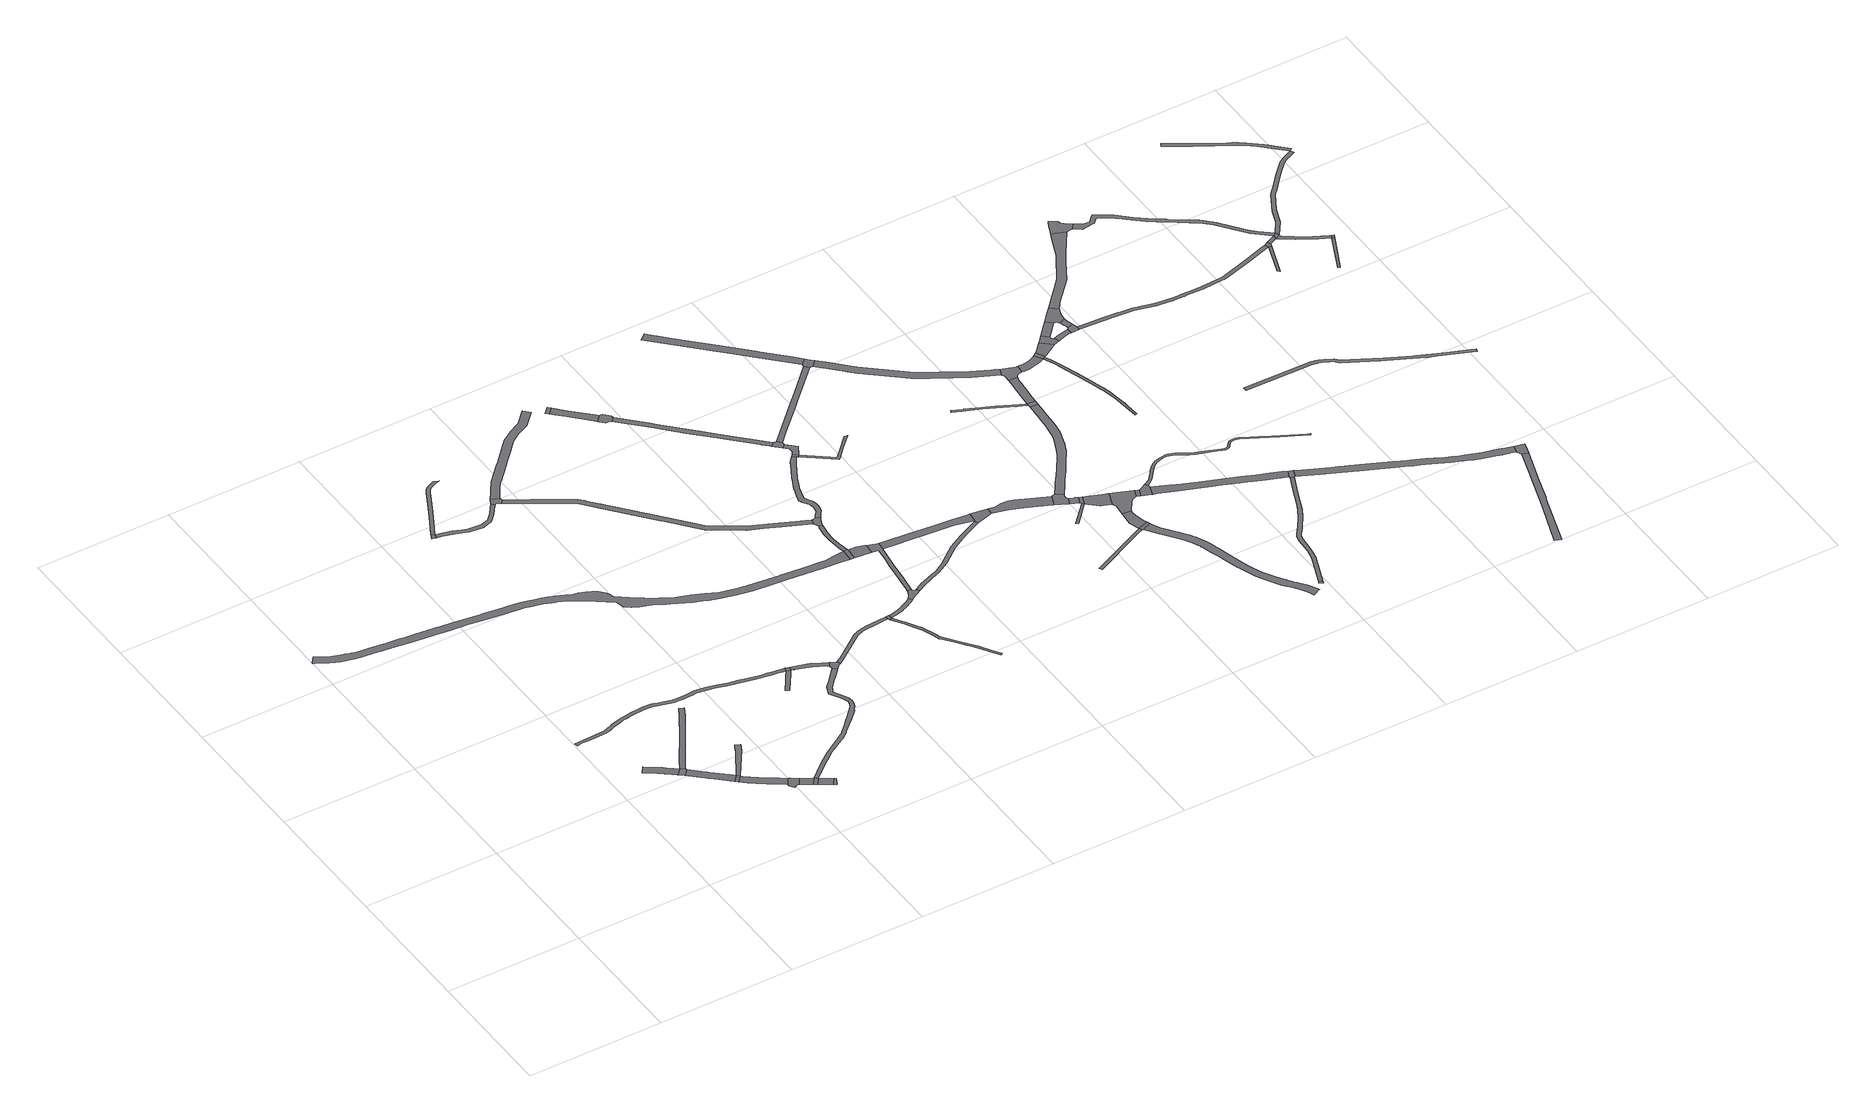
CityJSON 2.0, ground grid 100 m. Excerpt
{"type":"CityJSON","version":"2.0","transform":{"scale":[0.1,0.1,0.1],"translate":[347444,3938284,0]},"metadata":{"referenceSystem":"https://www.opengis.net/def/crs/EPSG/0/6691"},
"CityObjects":{
"road1":{"type":"Road","attributes":{"RoadStructureAttribute.sectionType":"1"},"geometry":[{"type":"MultiSurface","lod":"1","boundaries":[[[0,1,2,3,4,5,6,7,8,9,10,11,12,13,14]]]}]},
"road2":{"type":"Road","geometry":[{"type":"MultiSurface","lod":"1","boundaries":[[[7,15,16,17,18,8]]]}]},
"road3":{"type":"Road","attributes":{"RoadStructureAttribute.sectionType":"1"},"geometry":[{"type":"MultiSurface","lod":"1","boundaries":[[[16,19,20,21,22,23,24,25,26,27,28,29,30,31,32,33,34,35,36,37,38,17]]]}]},
"road4":{"type":"Road","geometry":[{"type":"MultiSurface","lod":"1","boundaries":[[[28,39,40,29]]]}]},
"road5":{"type":"Road","attributes":{"RoadStructureAttribute.sectionType":"1"},"geometry":[{"type":"MultiSurface","lod":"1","boundaries":[[[18,41,42,43,44,45,46,47,48,49,8]]]}]},
"road6":{"type":"Road","attributes":{"RoadStructureAttribute.sectionType":"1"},"geometry":[{"type":"MultiSurface","lod":"1","boundaries":[[[50,51,52,53,54,55,56,57,58,59,60,61,62,63,64,40,39]]]}]},
"road7":{"type":"Road","attributes":{"RoadStructureAttribute.sectionType":"1"},"geometry":[{"type":"MultiSurface","lod":"1","boundaries":[[[40,65,66,67,68,69,70,71,72,29]]]}]},
"road8":{"type":"Road","geometry":[{"type":"MultiSurface","lod":"1","boundaries":[[[73,74,75,76,77,78,79,57,56,80,81,82]]]}]},
"road9":{"type":"Road","attributes":{"RoadStructureAttribute.sectionType":"1"},"geometry":[{"type":"MultiSurface","lod":"1","boundaries":[[[83,84,77,76,85,86,87,88]]]}]},
"road10":{"type":"Road","attributes":{"RoadStructureAttribute.sectionType":"1"},"geometry":[{"type":"MultiSurface","lod":"1","boundaries":[[[89,90,91,92,93,94,95,96,97,98,99,100,101,102,103,104,105,106,107,108,109,110,111,112,113,114,115,116,117,118,119,120,121,122,123,124,125,126,127,128,129,130,131,132,133,134,135,136,137,138,139,140,141,142,143,144,145,146,147,148,149,150,151,152,153,154,155,156,157,158,159,160,161,162,163,164]]]}]},
"road11":{"type":"Road","geometry":[{"type":"MultiSurface","lod":"1","boundaries":[[[87,165,166,167,88]]]}]},
"road12":{"type":"Road","attributes":{"RoadStructureAttribute.sectionType":"1"},"geometry":[{"type":"MultiSurface","lod":"1","boundaries":[[[165,168,169,170,171,172,173,174,175,166]]]}]},
"road13":{"type":"Road","geometry":[{"type":"MultiSurface","lod":"1","boundaries":[[[176,177,170,169]]]}]},
"road14":{"type":"Road","geometry":[{"type":"MultiSurface","lod":"1","boundaries":[[[178,179,180,181,182,183]]]}]},
"road15":{"type":"Road","attributes":{"RoadStructureAttribute.sectionType":"1"},"geometry":[{"type":"MultiSurface","lod":"1","boundaries":[[[184,185,186,187,188,189,190,191,192,193,194,195,196,197,198,199,200,201,202,203,204,205,206,207,208,209,210,211,212,213,214,215,216,217,218,219,220,221,222,223,224,225,226,227,228,229,230,231,232,233,234,235,236,237,238,239,240,241,242,243,244,245,246,247,248,249,250,251,252,253,254,255,256,257,258,259,260,261,262,263,264,265,266,267,268,269,270,271,272,273,274,275,276,277,278,279,280,281,282,283,284,285,286,287,288,289,290,291,292,293,294,295,296,297,298,299,300,301,302,303,304,305,306,307,308,309,310,311,312,313,314,315,316,317,318,319,320,321,322,323,324,325,326,327,328,329,330,331,332,333,334,335,336,337,338,339,340,341,342]]]}]},
"road16":{"type":"Road","geometry":[{"type":"MultiSurface","lod":"1","boundaries":[[[343,344,345,346,347,348,349,350,351,352,353,354,355,356,357,358,359,360,361,362,363,364,365,366,367,181,180]]]}]},
"road17":{"type":"Road","attributes":{"RoadStructureAttribute.sectionType":"1"},"geometry":[{"type":"MultiSurface","lod":"1","boundaries":[[[368,369,370,371,372,373,374,375,376,180,179,377,378,379,380,381,382,383,384,385,386,387,388,389,390]]]}]},
"road18":{"type":"Road","attributes":{"RoadStructureAttribute.sectionType":"1"},"geometry":[{"type":"MultiSurface","lod":"1","boundaries":[[[391,392,393,394,395,396,397,398,399,400,401,402,403,404,405,406,407,408,409,410,411,412,413,414,415,416,417,418,419,420,421,422,423,424,425,426,427,428,429,430,431,432,433,434,435,436,437,438,439,440,441,442,443,444,445,446,447,448,449,167,166]]]}]},
"road19":{"type":"Road","attributes":{"RoadStructureAttribute.sectionType":"1"},"geometry":[{"type":"MultiSurface","lod":"1","boundaries":[[[450,451,452,453,454,455,456,164]]]}]},
"road20":{"type":"Road","geometry":[{"type":"MultiSurface","lod":"1","boundaries":[[[456,457,458,459,89,164]]]}]},
"road21":{"type":"Road","geometry":[{"type":"MultiSurface","lod":"1","boundaries":[[[460,461,462,463,464,368,390]]]}]},
"road22":{"type":"Road","attributes":{"RoadStructureAttribute.sectionType":"1"},"geometry":[{"type":"MultiSurface","lod":"1","boundaries":[[[465,466,467,468,469,458,457,470,471,472,473,474,475,476,477,478,479,480]]]}]},
"road23":{"type":"Road","geometry":[{"type":"MultiSurface","lod":"1","boundaries":[[[423,481,482,483,484,480,479,424]]]}]},
"road24":{"type":"Road","attributes":{"RoadStructureAttribute.sectionType":"1"},"geometry":[{"type":"MultiSurface","lod":"1","boundaries":[[[485,486,487,488,489,490,491,492,493,494,464,463,495,496,497,498,499,500,501,502,503,504,505]]]}]},
"road25":{"type":"Road","attributes":{"RoadStructureAttribute.sectionType":"1"},"geometry":[{"type":"MultiSurface","lod":"1","boundaries":[[[506,507,508,509,510,511,512,513,514,515,516,517,518,519,484,483,520,521,522,523,524,525]]]}]},
"road26":{"type":"Road","attributes":{"RoadStructureAttribute.sectionType":"1"},"geometry":[{"type":"MultiSurface","lod":"1","boundaries":[[[526,527,528,529,530,531,532,533,534,535,536,537,538,539,462,461,540,541,542,543,544,545,546,547,548,549,550,551,552,553,554,555,556,557,558]]]}]},
"road27":{"type":"Road","geometry":[{"type":"MultiSurface","lod":"1","boundaries":[[[559,560,525,524,561]]]}]},
"road28":{"type":"Road","attributes":{"RoadStructureAttribute.sectionType":"1"},"geometry":[{"type":"MultiSurface","lod":"1","boundaries":[[[562,563,564,565,566,567,568,569,570,571,572,573,574,575,576,577,578,579,580,581,582,583,584,585,586,587,588,589,590,591,592,593,594,559,561]]]}]},
"road29":{"type":"Road","geometry":[{"type":"MultiSurface","lod":"1","boundaries":[[[595,596,597,598]]]}]},
"road30":{"type":"Road","attributes":{"RoadStructureAttribute.sectionType":"1"},"geometry":[{"type":"MultiSurface","lod":"1","boundaries":[[[599,600,601,602,603,604,605,606,607,608,609,610,611,612,613,614,615,560,559,616,617,618,619,620,621,622,623,624,625,626,627,628,629,630,631,632,633,634]]]}]},
"road31":{"type":"Road","attributes":{"RoadStructureAttribute.sectionType":"1"},"geometry":[{"type":"MultiSurface","lod":"1","boundaries":[[[635,636,637,597,596,638,639,640]]]}]},
"road32":{"type":"Road","geometry":[{"type":"MultiSurface","lod":"1","boundaries":[[[633,641,642,643,644,645,646,647,648,649,650,651,652,634]]]}]},
"road33":{"type":"Road","geometry":[{"type":"MultiSurface","lod":"1","boundaries":[[[653,635,640,654,655,656,657,658,659]]]}]},
"road34":{"type":"Road","geometry":[{"type":"MultiSurface","lod":"1","boundaries":[[[660,661,662,184,342]]]}]},
"road35":{"type":"Road","attributes":{"RoadStructureAttribute.sectionType":"1"},"geometry":[{"type":"MultiSurface","lod":"1","boundaries":[[[663,664,665,666,667,668,669,670,671,184,662,672,673,674,675,676,677,678]]]}]},
"road36":{"type":"Road","geometry":[{"type":"MultiSurface","lod":"1","boundaries":[[[679,680,681,661,660,682,683]]]}]},
"road37":{"type":"Road","attributes":{"RoadStructureAttribute.sectionType":"1"},"geometry":[{"type":"MultiSurface","lod":"1","boundaries":[[[684,685,686,683,682,687,688,689,690,691,692,693,650,649,694,695,696,697,698]]]}]},
"road38":{"type":"Road","geometry":[{"type":"MultiSurface","lod":"1","boundaries":[[[557,663,678,699,700,701,702,703,704,558]]]}]},
"road39":{"type":"Road","attributes":{"RoadStructureAttribute.sectionType":"1"},"geometry":[{"type":"MultiSurface","lod":"1","boundaries":[[[705,706,707,708,709,710,711,658,657,712,713,714,715,716,717,718,719,720,721,722,723]]]}]},
"road40":{"type":"Road","attributes":{"RoadStructureAttribute.sectionType":"1"},"geometry":[{"type":"MultiSurface","lod":"1","boundaries":[[[724,725,726,727,728,729,730,731,732,733,734,735,736,737,703,702,738,739,740,741,742,743,744,745,746,747,748,749,750,751]]]}]},
"road41":{"type":"Road","attributes":{"RoadStructureAttribute.sectionType":"1"},"geometry":[{"type":"MultiSurface","lod":"1","boundaries":[[[643,752,753,754,755,756,757,758,759,760,761,762,763,764,765,766,767,768,644]]]}]},
"road42":{"type":"Road","attributes":{"RoadStructureAttribute.sectionType":"1"},"geometry":[{"type":"MultiSurface","lod":"1","boundaries":[[[769,770,771,772,773,774,775,776,777,778,779,780,781,782,684,698]]]}]},
"road43":{"type":"Road","geometry":[{"type":"MultiSurface","lod":"1","boundaries":[[[783,784,785,751,750,786]]]}]},
"road44":{"type":"Road","geometry":[{"type":"MultiSurface","lod":"1","boundaries":[[[722,787,788,789,790,723]]]}]},
"road45":{"type":"Road","attributes":{"RoadStructureAttribute.sectionType":"1"},"geometry":[{"type":"MultiSurface","lod":"1","boundaries":[[[783,791,788,787,792,793,784]]]}]},
"road46":{"type":"Road","attributes":{"RoadStructureAttribute.sectionType":"1"},"geometry":[{"type":"MultiSurface","lod":"1","boundaries":[[[794,795,796,797,798,799,800,801,783,786]]]}]},
"road47":{"type":"Road","geometry":[{"type":"MultiSurface","lod":"1","boundaries":[[[761,760,802,803,804,805,776,775]]]}]},
"road48":{"type":"Road","attributes":{"RoadStructureAttribute.sectionType":"1"},"geometry":[{"type":"MultiSurface","lod":"1","boundaries":[[[806,807,808,809,810,811,790,789,812,813,814,815,816,817,818,819]]]}]},
"road49":{"type":"Road","attributes":{"RoadStructureAttribute.sectionType":"1"},"geometry":[{"type":"MultiSurface","lod":"1","boundaries":[[[820,821,822,823,824,825,826,827,828,829,830,831,832]]]}]},
"road50":{"type":"Road","attributes":{"RoadStructureAttribute.sectionType":"1"},"geometry":[{"type":"MultiSurface","lod":"1","boundaries":[[[803,833,834,835,836,837,838,839,840,841,842,843,844,845,846,847,804]]]}]},
"road51":{"type":"Road","attributes":{"RoadStructureAttribute.sectionType":"1"},"geometry":[{"type":"MultiSurface","lod":"1","boundaries":[[[848,849,850,851,852,853]]]}]},
"road52":{"type":"Road","geometry":[{"type":"MultiSurface","lod":"1","boundaries":[[[831,819,818,854,855,856,832]]]}]},
"road53":{"type":"Road","attributes":{"RoadStructureAttribute.sectionType":"1"},"geometry":[{"type":"MultiSurface","lod":"1","boundaries":[[[857,858,859,860]]]}]},
"road54":{"type":"Road","geometry":[{"type":"MultiSurface","lod":"1","boundaries":[[[861,862,863,864,865,839,838,866]]]}]},
"road55":{"type":"Road","attributes":{"RoadStructureAttribute.sectionType":"1"},"geometry":[{"type":"MultiSurface","lod":"1","boundaries":[[[866,867,868,869,870,861]]]}]},
"road56":{"type":"Road","geometry":[{"type":"MultiSurface","lod":"1","boundaries":[[[859,871,868,867,872,860]]]}]},
"road57":{"type":"Road","attributes":{"RoadStructureAttribute.sectionType":"1"},"geometry":[{"type":"MultiSurface","lod":"1","boundaries":[[[859,873,874,875,876,877,878,871]]]}]},
"road58":{"type":"Road","geometry":[{"type":"MultiSurface","lod":"1","boundaries":[[[853,852,879,880,881,882]]]}]},
"road59":{"type":"Road","attributes":{"RoadStructureAttribute.sectionType":"1"},"geometry":[{"type":"MultiSurface","lod":"1","boundaries":[[[883,884,885,886,887,888,889,890,891,892,893,853,882]]]}]},
"road60":{"type":"Road","geometry":[{"type":"MultiSurface","lod":"1","boundaries":[[[894,895,896,897,898,899,876,875,900,889,888]]]}]},
"road61":{"type":"Road","attributes":{"RoadStructureAttribute.sectionType":"1"},"geometry":[{"type":"MultiSurface","lod":"1","boundaries":[[[901,902,903,904,905,906,907,908,909,910,911,912,913,914,915,916,917,918,919,920,921,922,923,924,925,926,927,928,929,930,931,932,933,934,935,936,880,879,937,938,939,940,941,942,943,944,945,946,947,948,949,950,951,952,953,954,955,956,957,958,959,960,961,962,963,964,965,966,967,968,969,970,971]]]}]},
"road62":{"type":"Road","attributes":{"RoadStructureAttribute.sectionType":"1"},"geometry":[{"type":"MultiSurface","lod":"1","boundaries":[[[972,973,974,975,976,977,978,979,980,981,982,983,984,985,986,987,865,864,988,989,990,991,992,993,994,995,996,997,998,999,1000,1001,1002,1003,1004,1005,1006,1007,1008,1009,1010,1011]]]}]},
"road63":{"type":"Road","attributes":{"RoadStructureAttribute.sectionType":"1"},"geometry":[{"type":"MultiSurface","lod":"1","boundaries":[[[1012,1013,1014,1015,1016,1017,1018,1019,1020,1021,1022,1023,855,854,1024,1025,1026,1027,1028,1029,1030,1031,1032,1033,1034,1035,1036,1037,1038,1039,1040,1041,1042]]]}]},
"road64":{"type":"Road","attributes":{"RoadStructureAttribute.sectionType":"1"},"geometry":[{"type":"MultiSurface","lod":"1","boundaries":[[[1043,898,897,1044]]]}]},
"road65":{"type":"Road","attributes":{"RoadStructureAttribute.sectionType":"1"},"geometry":[{"type":"MultiSurface","lod":"1","boundaries":[[[1045,1046,1047,1048,1049,1050,1051,1052,1053,1054,1055,1056,1057,1058,1059]]]}]},
"road66":{"type":"Road","geometry":[{"type":"MultiSurface","lod":"1","boundaries":[[[1060,1061,1062,1063,1064,1065,1043,1044]]]}]},
"road67":{"type":"Road","geometry":[{"type":"MultiSurface","lod":"1","boundaries":[[[1066,1067,1068,1069,1070]]]}]},
"road68":{"type":"Road","geometry":[{"type":"MultiSurface","lod":"1","boundaries":[[[1071,1059,1058,1072,972,1011]]]}]},
"road69":{"type":"Road","attributes":{"RoadStructureAttribute.sectionType":"1"},"geometry":[{"type":"MultiSurface","lod":"1","boundaries":[[[1071,1073,1074,1075,1076,1077,1078,1079,1080,1081,1082,1083,1084,1085,1086,1087,1088,1089,1059]]]}]},
"road70":{"type":"Road","geometry":[{"type":"MultiSurface","lod":"1","boundaries":[[[1041,1090,1091,1092,1093,1094,1095,1096,1097,1098,1099,1100,1101,1102,1103,1104,1087,1086,1105,1106,1107,1108,1109,1110,1111,1112,1113,1114,1115,1116,1117,1118,1119,1120,1121,1122,1123,1124,1125,1126,1127,1128,1129,1130,1131,1132,1133,1134,1135,1042]]]}]},
"road71":{"type":"Road","attributes":{"RoadStructureAttribute.sectionType":"1"},"geometry":[{"type":"MultiSurface","lod":"1","boundaries":[[[1136,1137,1138,1139,1140,1141,1142,1143,1144,1145,1146,1061,1060,1147,1148,1149,1150,1151,1152,1153,1154,1155,1156,1157,1158,1159,1160,1161]]]}]},
"road72":{"type":"Road","attributes":{"RoadStructureAttribute.sectionType":"1"},"geometry":[{"type":"MultiSurface","lod":"1","boundaries":[[[1162,1163,1164,1165,1166,1167,1168,1169,1170,1171,1172,1173,1174,1175,1176,1177,1178,1179,1180,1181,1182,1183,1184,1185,1186,1187,1188,1189,1190,1191,1066,1070]]]}]},
"road73":{"type":"Road","attributes":{"RoadStructureAttribute.sectionType":"1"},"geometry":[{"type":"MultiSurface","lod":"1","boundaries":[[[1192,1193,1194,1195,1196,1197,1198,1131,1130,1199,1200,1201,1202,1203,1204]]]}]},
"road74":{"type":"Road","attributes":{"RoadStructureAttribute.sectionType":"1"},"geometry":[{"type":"MultiSurface","lod":"1","boundaries":[[[1205,1206,1207,1208,1209,1210,1211,1212,1213,1214,1215,1216,1217,1218,1219,1220,1221,1222,1223,1224,1225,1226,1227,1228,1204]]]}]},
"road75":{"type":"Road","geometry":[{"type":"MultiSurface","lod":"1","boundaries":[[[1229,1230,1192,1204,1228,1231]]]}]},
"road76":{"type":"Road","attributes":{"RoadStructureAttribute.sectionType":"1"},"geometry":[{"type":"MultiSurface","lod":"1","boundaries":[[[1232,1233,1234,1235,1236,1237,1238,1239,1240,1241,1242,1243,1244,1245,1246,1247,1248,1249,1250,1251,1252,1253,1254,1255,1256,1257,1258,1259,1260,1261,1262,1263,1264,1265,1266,1267,1268,1269,1270,1271,1272,1273,1274,1275,1276,1277,1278,1279,1280,1281,1282,1283,1284,1285,1286,1287,1288,1289,1290,1291,1292,1293,1294,1295,1296,1297,1298,1299,1063,1062]]]}]},
"road77":{"type":"Road","attributes":{"RoadStructureAttribute.sectionType":"1"},"geometry":[{"type":"MultiSurface","lod":"1","boundaries":[[[1300,1301,1302,1303,1304,1305,1306,1229,1231]]]}]},
"road78":{"type":"Road","geometry":[{"type":"MultiSurface","lod":"1","boundaries":[[[1307,1308,1309,1310,1311,1312,1313,1314,1303,1302,1315]]]}]},
"road79":{"type":"Road","geometry":[{"type":"MultiSurface","lod":"1","boundaries":[[[1178,1316,1317,1318,1136,1161,1179]]]}]},
"road80":{"type":"Road","attributes":{"RoadStructureAttribute.sectionType":"1"},"geometry":[{"type":"MultiSurface","lod":"1","boundaries":[[[1319,1320,1313,1312,1321,1322,1323,1324,1325,1326,1327]]]}]},
"road81":{"type":"Road","attributes":{"RoadStructureAttribute.sectionType":"1"},"geometry":[{"type":"MultiSurface","lod":"1","boundaries":[[[1328,1329,1330,1307,1315,1331,1332,1333,1334]]]}]},
"road82":{"type":"Road","geometry":[{"type":"MultiSurface","lod":"1","boundaries":[[[1335,1336,1337,1338,1339,1340,1341,1342,1328,1334]]]}]},
"road83":{"type":"Road","geometry":[{"type":"MultiSurface","lod":"1","boundaries":[[[1326,1343,1344,1345,1346,1347,1348,1349,1350,1351,1352,1353,1354,1355,1356,1357,1358,1359,1327]]]}]},
"road84":{"type":"Road","attributes":{"RoadStructureAttribute.sectionType":"1"},"geometry":[{"type":"MultiSurface","lod":"1","boundaries":[[[1338,1360,1361,1362,1363,1353,1352,1364,1365,1366,1367,1368,1339]]]}]},
"road85":{"type":"Road","attributes":{"RoadStructureAttribute.sectionType":"1"},"geometry":[{"type":"MultiSurface","lod":"1","boundaries":[[[1355,1369,1370,1371,1372,1373,1374,1375,1376,1377,1378,1379,1380,1381,1382,1383,1384,1356]]]}]},
"road86":{"type":"Road","attributes":{"RoadStructureAttribute.sectionType":"1"},"geometry":[{"type":"MultiSurface","lod":"1","boundaries":[[[1385,1386,1387,1388,1389,1390,1391,1392,1393,1394,1395,1396,1397,1398,1399,1400,1401,1402,1403,1404,1405,1406,1317,1316,1407,1408,1409,1410,1411,1412,1413,1414,1415,1416,1417,1418,1419,1420,1421,1422,1423,1424,1425,1426,1427,1428,1429,1430,1431]]]}]},
"road87":{"type":"Road","geometry":[{"type":"MultiSurface","lod":"1","boundaries":[[[1432,1433,1434,1435,1436,1437,1378,1377,1438,1439,1440,1441,1442]]]}]},
"road88":{"type":"Road","attributes":{"RoadStructureAttribute.sectionType":"1"},"geometry":[{"type":"MultiSurface","lod":"1","boundaries":[[[1443,1444,1445,1446,1447,1448,1449,1450,1451,1452,1453,1454,1455,1456,1457,1458,1459,1460,1461,1462,1336,1335,1463,1464,1465,1466,1467,1468,1469,1470,1471,1472,1473,1474,1475,1476,1477,1478,1479,1480,1481,1482]]]}]},
"road89":{"type":"Road","attributes":{"RoadStructureAttribute.sectionType":"1"},"geometry":[{"type":"MultiSurface","lod":"1","boundaries":[[[1483,1484,1485,1486,1487,1488,1489,1490,1491,1492,1493,1494,1495]]]}]},
"road90":{"type":"Road","attributes":{"RoadStructureAttribute.sectionType":"1"},"geometry":[{"type":"MultiSurface","lod":"1","boundaries":[[[1496,1497,1498,1499,1500,1501,1502,1503,1504,1505,1506,1507,1508,1509,1510,1511,1512,1513,1514,1515,1516,1517,1518,1519,1520,1521,1522,1523,1524,1525,1526,1527,1528,1529,1530,1531,1532,1533,1534,1535,1536,1537,1538,1539,1540,1541]]]}]},
"road91":{"type":"Road","geometry":[{"type":"MultiSurface","lod":"1","boundaries":[[[1430,1483,1495,1542,1543,1544,1431]]]}]},
"road92":{"type":"Road","attributes":{"RoadStructureAttribute.sectionType":"1"},"geometry":[{"type":"MultiSurface","lod":"1","boundaries":[[[1545,1546,1547,1548,1549,1550,1551,1552,1553,1554,1555,1556,1557,1558,1559,1560,1561,1562,1563,1564,1565,1566,1567,1568,1569,1570,1571,1572,1573,1574,1575,1576,1577,1578,1579,1580,1581,1582,1439,1438]]]}]},
"road93":{"type":"Road","attributes":{"RoadStructureAttribute.sectionType":"1"},"geometry":[{"type":"MultiSurface","lod":"1","boundaries":[[[1583,1584,1585,1586,1482]]]}]},
"road94":{"type":"Road","geometry":[{"type":"MultiSurface","lod":"1","boundaries":[[[1443,1482,1586,1587,1588]]]}]},
"road95":{"type":"Road","attributes":{"RoadStructureAttribute.sectionType":"1"},"geometry":[{"type":"MultiSurface","lod":"1","boundaries":[[[1587,1589,1590,1591,1592,1593,1564,1594,1595,1588]]]}]},
"road96":{"type":"Road","geometry":[{"type":"MultiSurface","lod":"1","boundaries":[[[1564,1593,1596,1597,1565]]]}]},
"road97":{"type":"Road","attributes":{"RoadStructureAttribute.sectionType":"1"},"geometry":[{"type":"MultiSurface","lod":"1","boundaries":[[[1598,1599,1600,1601,1602,1603,1604,1605,1596,1593,1606,1607,1608,1609,1610,1611]]]}]},
"road98":{"type":"Road","attributes":{"RoadStructureAttribute.sectionType":"1"},"geometry":[{"type":"MultiSurface","lod":"1","boundaries":[[[1612,1613,1614,1615,1616,1611]]]}]},
"road99":{"type":"Road","geometry":[{"type":"MultiSurface","lod":"1","boundaries":[[[1598,1611,1616,1617]]]}]},
"road100":{"type":"Road","attributes":{"RoadStructureAttribute.sectionType":"1"},"geometry":[{"type":"MultiSurface","lod":"1","boundaries":[[[1618,1619,1620,1621,1622,1623,1624,1625,1626,1627,1628,1565,1597,1629,1630,1631,1632,1633,1634,1635,1636,1637,1638,1639,1640,1641]]]}]},
"road101":{"type":"Road","attributes":{"RoadStructureAttribute.sectionType":"1"},"geometry":[{"type":"MultiSurface","lod":"1","boundaries":[[[1642,1643,1644,1645,1646,1647,1648,1649,1650,1651,1652,1653,1654,1655,1656,1657,1658,1659,1660,1661,1662,1663,1664,1665,1641]]]}]}
},
"vertices":[
[1228,1186,0],[1281,1148,0],[1310,1126,0],[1322,1117,0],[1330,1111,0],[1347,1098,0],[1386,1068,0],[1414,1044,0],[1454,1089,0],[1422,1115,0],[1385,1146,0],[1366,1160,0],[1345,1174,0],[1312,1198,0],[1263,1233,0],
[1428,1032,0],[1449,1014,0],[1489,1059,0],[1487,1072,0],
[1469,996,0],[1529,941,0],[1532,938,0],[1563,909,0],[1572,902,0],[1616,861,0],[1633,845,0],[1668,814,0],[1677,805,0],[1690,794,0],[1729,838,0],[1697,871,0],[1645,917,0],[1634,925,0],[1623,935,0],[1596,961,0],[1587,969,0],[1584,972,0],[1561,993,0],[1506,1044,0],
[1709,776,0],[1749,822,0],
[1497,1088,0],[1533,1148,0],[1657,1344,0],[1768,1521,0],[1805,1589,0],[1772,1605,0],[1736,1540,0],[1626,1363,0],[1502,1168,0],
[1715,771,0],[1756,737,0],[1760,734,0],[1801,701,0],[1855,661,0],[1898,631,0],[1965,588,0],[1997,639,0],[1948,670,0],[1932,681,0],[1925,686,0],[1890,710,0],[1838,749,0],[1798,781,0],[1760,811,0],
[1855,976,0],[1865,990,0],[1885,1019,0],[1911,1067,0],[1920,1086,0],[1883,1103,0],[1875,1085,0],[1851,1040,0],
[1988,533,0],[2008,547,0],[2026,547,0],[2028,547,0],[2061,598,0],[2021,623,0],[2010,631,0],[1965,575,0],[1965,567,0],[1965,566,0],
[2086,582,0],[2085,583,0],[2030,545,0],[2095,505,0],[2106,497,0],[2140,547,0],
[2565,1581,0],[2564,1581,0],[2505,1590,0],[2493,1592,0],[2435,1602,0],[2429,1602,0],[2371,1609,0],[2365,1611,0],[2333,1618,0],[2306,1624,0],[2254,1636,0],[2179,1653,0],[2104,1671,0],[2027,1690,0],[1956,1702,0],[1898,1696,0],[1855,1696,0],[1793,1697,0],[1783,1698,0],[1734,1709,0],[1689,1723,0],[1662,1733,0],[1644,1735,0],[1582,1740,0],[1539,1737,0],[1488,1734,0],[1431,1726,0],[1405,1722,0],[1376,1714,0],[1318,1699,0],[1299,1689,0],[1284,1684,0],[1274,1680,0],[1243,1671,0],[1012,1662,0],[1016,1634,0],[1051,1642,0],[1068,1641,0],[1101,1641,0],[1184,1643,0],[1244,1643,0],[1281,1653,0],[1309,1665,0],[1321,1670,0],[1355,1678,0],[1409,1695,0],[1436,1697,0],[1471,1703,0],[1520,1708,0],[1548,1711,0],[1578,1713,0],[1644,1706,0],[1651,1705,0],[1732,1680,0],[1751,1676,0],[1780,1670,0],[1781,1670,0],[1799,1668,0],[1807,1668,0],[1853,1667,0],[1877,1667,0],[1923,1670,0],[1952,1672,0],[2018,1664,0],[2082,1650,0],[2158,1630,0],[2215,1617,0],[2271,1605,0],[2314,1595,0],[2345,1588,0],[2368,1582,0],[2449,1570,0],[2451,1569,0],[2506,1561,0],[2538,1556,0],[2559,1552,0],
[2129,482,0],[2164,531,0],[2147,552,0],
[2209,430,0],[2215,427,0],[2249,477,0],[2243,480,0],[2228,491,0],[2222,495,0],[2221,496,0],[2177,522,0],
[2236,413,0],[2261,469,0],
[1342,3887,0],[1351,3885,0],[1356,3915,0],[1334,3927,0],[1330,3920,0],[1319,3891,0],
[3513,2369,0],[3485,2370,0],[3451,2365,0],[3427,2362,0],[3407,2359,0],[3364,2352,0],[3317,2358,0],[3225,2367,0],[3111,2377,0],[3038,2385,0],[3036,2385,0],[2953,2394,0],[2861,2402,0],[2782,2412,0],[2776,2413,0],[2730,2420,0],[2696,2428,0],[2611,2449,0],[2526,2487,0],[2440,2526,0],[2379,2545,0],[2341,2556,0],[2287,2587,0],[2251,2607,0],[2213,2630,0],[2167,2661,0],[2131,2685,0],[2088,2719,0],[2007,2780,0],[2000,2809,0],[1989,2835,0],[1963,2863,0],[1950,2873,0],[1937,2884,0],[1919,2893,0],[1895,2904,0],[1879,2911,0],[1832,2928,0],[1796,2935,0],[1758,2952,0],[1754,2954,0],[1735,2964,0],[1726,2969,0],[1721,2970,0],[1707,2976,0],[1692,2983,0],[1659,2994,0],[1644,3000,0],[1607,3012,0],[1567,3023,0],[1515,3037,0],[1469,3047,0],[1429,3052,0],[1375,3060,0],[1304,3068,0],[1193,3082,0],[1188,3082,0],[1114,3092,0],[981,3109,0],[902,3118,0],[859,3125,0],[856,3125,0],[855,3125,0],[854,3125,0],[772,3136,0],[712,3141,0],[639,3149,0],[618,3152,0],[508,3164,0],[398,3180,0],[322,3189,0],[294,3194,0],[275,3197,0],[271,3198,0],[243,3207,0],[231,3211,0],[219,3214,0],[141,3241,0],[89,3265,0],[60,3285,0],[53,3290,0],[40,3300,0],[3,3252,0],[1,3243,0],[15,3240,0],[17,3242,0],[24,3237,0],[35,3228,0],[43,3223,0],[59,3213,0],[97,3192,0],[127,3179,0],[135,3175,0],[164,3164,0],[212,3149,0],[236,3143,0],[242,3142,0],[258,3139,0],[294,3133,0],[310,3131,0],[340,3127,0],[378,3122,0],[385,3121,0],[450,3112,0],[517,3103,0],[630,3089,0],[748,3074,0],[826,3066,0],[912,3055,0],[947,3051,0],[965,3049,0],[1032,3043,0],[1038,3042,0],[1116,3032,0],[1176,3022,0],[1251,3013,0],[1264,3012,0],[1357,3001,0],[1404,2993,0],[1457,2986,0],[1510,2975,0],[1550,2965,0],[1584,2955,0],[1640,2936,0],[1658,2930,0],[1671,2925,0],[1702,2912,0],[1728,2899,0],[1747,2889,0],[1765,2879,0],[1791,2865,0],[1839,2834,0],[1873,2809,0],[1892,2795,0],[1943,2754,0],[1945,2753,0],[1995,2716,0],[2009,2657,0],[2052,2623,0],[2095,2598,0],[2195,2569,0],[2257,2531,0],[2305,2508,0],[2325,2498,0],[2368,2476,0],[2414,2456,0],[2493,2425,0],[2513,2417,0],[2584,2394,0],[2662,2375,0],[2693,2367,0],[2721,2361,0],[2801,2347,0],[2936,2333,0],[2967,2330,0],[3054,2322,0],[3304,2297,0],[3442,2285,0],[3504,2279,0],
[1416,4024,0],[1464,4114,0],[1539,4259,0],[1553,4286,0],[1561,4300,0],[1569,4310,0],[1575,4317,0],[1580,4322,0],[1590,4328,0],[1606,4335,0],[1634,4346,0],[1665,4356,0],[1635,4372,0],[1626,4369,0],[1597,4358,0],[1578,4350,0],[1566,4343,0],[1557,4335,0],[1549,4326,0],[1540,4313,0],[1531,4298,0],[1517,4271,0],[1442,4126,0],[1394,4036,0],[1336,3931,0],
[1825,3984,0],[1804,3955,0],[1768,3905,0],[1725,3858,0],[1669,3841,0],[1571,3850,0],[1535,3864,0],[1471,3887,0],[1408,3904,0],[1376,3881,0],[1398,3876,0],[1402,3875,0],[1490,3846,0],[1563,3820,0],[1667,3811,0],[1669,3811,0],[1679,3814,0],[1735,3833,0],[1744,3841,0],[1746,3843,0],[1788,3885,0],[1835,3948,0],[1848,3961,0],
[2208,568,0],[2209,568,0],[2217,576,0],[2227,585,0],[2285,634,0],[2302,645,0],[2329,667,0],[2345,680,0],[2372,702,0],[2402,721,0],[2493,775,0],[2510,784,0],[2561,823,0],[2568,831,0],[2649,906,0],[2661,918,0],[2665,921,0],[2725,982,0],[2721,987,0],[2731,998,0],[2747,1015,0],[2756,1039,0],[2764,1060,0],[2766,1084,0],[2757,1115,0],[2743,1142,0],[2703,1214,0],[2716,1237,0],[2724,1252,0],[2765,1298,0],[2795,1331,0],[2816,1353,0],[2853,1392,0],[2827,1417,0],[2816,1405,0],[2736,1317,0],[2698,1277,0],[2672,1221,0],[2671,1214,0],[2721,1126,0],[2731,1105,0],[2738,1083,0],[2736,1065,0],[2728,1045,0],[2723,1030,0],[2640,945,0],[2625,930,0],[2585,888,0],[2543,846,0],[2535,839,0],[2498,811,0],[2470,793,0],[2351,722,0],[2320,697,0],[2319,696,0],[2294,675,0],[2261,651,0],[2222,617,0],[2169,570,0],
[2530,1509,0],[2505,1472,0],[2452,1392,0],[2477,1375,0],[2530,1455,0],[2557,1496,0],[2584,1536,0],
[2590,1544,0],[2596,1574,0],[2569,1580,0],
[1857,3970,0],[1889,3955,0],[1911,3980,0],[1907,4002,0],[1850,4026,0],
[2802,1497,0],[2731,1533,0],[2711,1539,0],[2645,1560,0],[2627,1567,0],[2599,1543,0],[2622,1538,0],[2610,1534,0],[2618,1533,0],[2702,1505,0],[2715,1501,0],[2722,1498,0],[2724,1497,0],[2763,1477,0],[2824,1447,0],[2840,1478,0],
[2856,1395,0],[2877,1418,0],[2899,1430,0],[2885,1455,0],
[2405,4573,0],[2391,4566,0],[2321,4532,0],[2238,4479,0],[2086,4314,0],[2060,4287,0],[1947,4170,0],[1926,4140,0],[1919,4131,0],[1884,4079,0],[1955,4077,0],[1996,4136,0],[2002,4139,0],[2116,4260,0],[2135,4279,0],[2219,4368,0],[2281,4433,0],[2348,4479,0],[2440,4523,0],[2536,4621,0],[2494,4663,0],
[3228,1658,0],[3218,1657,0],[3209,1655,0],[3200,1653,0],[3190,1651,0],[3181,1649,0],[3172,1646,0],[3163,1643,0],[3154,1639,0],[3146,1636,0],[3137,1632,0],[3127,1626,0],[2926,1480,0],[2909,1468,0],[2926,1446,0],[3137,1604,0],[3196,1628,0],[3312,1639,0],[3394,1643,0],[3392,1669,0],
[3112,2917,0],[3102,2924,0],[2936,3030,0],[2895,3056,0],[2727,3254,0],[2461,3569,0],[2441,3592,0],[2441,3593,0],[2371,3675,0],[2357,3693,0],[2328,3726,0],[2297,3745,0],[2092,3870,0],[2072,3882,0],[2038,3860,0],[2303,3692,0],[2326,3665,0],[2407,3570,0],[2470,3496,0],[2564,3384,0],[2673,3254,0],[2687,3238,0],[2863,3030,0],[2869,3022,0],[2903,3001,0],[3091,2882,0],[3093,2881,0],[3193,2837,0],[3294,2792,0],[3300,2789,0],[3392,2750,0],[3490,2705,0],[3503,2744,0],
[3418,1641,0],[3416,1671,0],[3402,1630,0],
[3459,1544,0],[3496,1483,0],[3518,1445,0],[3527,1425,0],[3558,1342,0],[3572,1299,0],[3578,1292,0],[3643,1208,0],[3689,1149,0],[3712,1119,0],[3724,1102,0],[3746,1067,0],[3776,1021,0],[3823,948,0],[3838,958,0],[3792,1029,0],[3774,1058,0],[3762,1078,0],[3746,1105,0],[3741,1111,0],[3735,1119,0],[3705,1157,0],[3699,1165,0],[3672,1201,0],[3591,1306,0],[3588,1311,0],[3574,1352,0],[3560,1394,0],[3548,1419,0],[3533,1456,0],[3509,1496,0],[3476,1553,0],[3444,1603,0],
[2608,4567,0],[2626,4549,0],[2668,4590,0],[2651,4608,0],
[3610,1743,0],[3602,1738,0],[3595,1734,0],[3588,1729,0],[3580,1725,0],[3571,1721,0],[3558,1714,0],[3545,1707,0],[3533,1702,0],[3521,1696,0],[3508,1691,0],[3495,1687,0],[3482,1683,0],[3469,1679,0],[3456,1676,0],[3443,1674,0],[3430,1672,0],[3434,1642,0],[3448,1644,0],[3462,1647,0],[3477,1650,0],[3491,1654,0],[3505,1658,0],[3518,1663,0],[3532,1668,0],[3545,1674,0],[3559,1680,0],[3572,1687,0],[3584,1694,0],[3593,1699,0],[3602,1703,0],[3611,1708,0],[3619,1713,0],[3627,1719,0],[3635,1725,0],[3614,1746,0],
[2892,4362,0],[2879,4375,0],[2744,4510,0],[2654,4519,0],[2709,4464,0],[2851,4318,0],
[3661,1742,0],[3687,1754,0],[3719,1772,0],[3705,1797,0],[3694,1795,0],[3689,1797,0],[3683,1801,0],[3679,1808,0],[3679,1814,0],[3650,1815,0],[3643,1793,0],[3631,1768,0],
[2914,4363,0],[2860,4308,0],[2890,4278,0],[2918,4278,0],[2928,4268,0],[2957,4296,0],[2956,4320,0],
[3533,2276,0],[3543,2368,0],[3541,2375,0],
[3508,2671,0],[3502,2650,0],[3497,2613,0],[3493,2581,0],[3493,2547,0],[3493,2511,0],[3497,2478,0],[3499,2452,0],[3503,2417,0],[3534,2408,0],[3526,2452,0],[3523,2485,0],[3520,2512,0],[3522,2582,0],[3529,2644,0],[3534,2664,0],
[3661,2344,0],[3658,2345,0],[3604,2364,0],[3657,2263,0],[3665,2342,0],
[3743,2315,0],[3734,2316,0],[3729,2318,0],[3710,2258,0],[3694,2151,0],[3684,2082,0],[3675,1996,0],[3667,1935,0],[3665,1917,0],[3654,1837,0],[3697,1933,0],[3699,1950,0],[3710,2073,0],[3737,2254,0],[3737,2255,0],
[3539,2683,0],[3546,2698,0],[3557,2720,0],[3566,2737,0],[3532,2752,0],[3515,2747,0],
[3702,3538,0],[3686,3555,0],[3440,3803,0],[3357,3888,0],[3309,3937,0],[3160,4090,0],[3126,4126,0],[3070,4127,0],[3115,4080,0],[3275,3913,0],[3309,3879,0],[3357,3830,0],[3423,3764,0],[3450,3736,0],[3622,3561,0],[3627,3555,0],[3665,3517,0],[3676,3507,0],[3705,3535,0],
[3694,3311,0],[3658,3243,0],[3616,3170,0],[3600,3134,0],[3571,3072,0],[3562,3038,0],[3560,3036,0],[3535,2953,0],[3541,2933,0],[3543,2927,0],[3576,2884,0],[3581,2845,0],[3572,2804,0],[3548,2773,0],[3585,2765,0],[3604,2792,0],[3615,2839,0],[3615,2870,0],[3609,2898,0],[3592,2927,0],[3576,2957,0],[3605,3061,0],[3620,3092,0],[3634,3124,0],[3647,3151,0],[3712,3268,0],[3755,3334,0],[3733,3354,0],
[3779,1804,0],[3838,1827,0],[3904,1854,0],[3921,1861,0],[4008,1912,0],[4020,1922,0],[4140,2015,0],[4264,2085,0],[4402,2149,0],[4390,2174,0],[4239,2101,0],[4127,2040,0],[4007,1946,0],[3995,1937,0],[3911,1884,0],[3873,1871,0],[3766,1830,0],
[3828,2247,0],[3945,2237,0],[4036,2229,0],[4264,2208,0],[4265,2208,0],[4389,2176,0],[4392,2175,0],[4402,2252,0],[4386,2254,0],[4278,2264,0],[4159,2275,0],[4071,2284,0],[3953,2296,0],[3788,2311,0],
[3777,3343,0],[3745,3367,0],[3744,3366,0],[3764,3326,0],
[3727,3455,0],[3755,3482,0],[3755,3506,0],[3728,3534,0],
[3819,3415,0],[3758,3424,0],[3762,3394,0],
[3857,3255,0],[3975,3163,0],[3989,3176,0],[4050,3239,0],[4150,3341,0],[4126,3341,0],[4037,3251,0],[3975,3190,0],
[4478,2170,0],[4521,2182,0],[4528,2235,0],[4474,2242,0],
[4080,3881,0],[4030,3832,0],[3982,3786,0],[3749,3555,0],[3748,3554,0],[3729,3535,0],[3758,3508,0],[3803,3553,0],[3826,3576,0],[4029,3777,0],[4065,3812,0],[4113,3859,0],[4303,4045,0],[4275,4074,0],
[4267,4191,0],[4111,4350,0],[4087,4374,0],[3921,4546,0],[3745,4722,0],[3574,4898,0],[3525,4857,0],[3876,4502,0],[3926,4453,0],[4046,4330,0],[4260,4113,0],[4276,4096,0],[4319,4137,0],
[4600,2162,0],[4632,2154,0],[4701,2129,0],[4783,2094,0],[4878,2054,0],[4908,2040,0],[4943,2118,0],[4851,2160,0],[4715,2220,0],[4681,2230,0],[4672,2231,0],[4630,2235,0],[4585,2224,0],[4578,2225,0],[4539,2234,0],
[4821,1345,0],[4835,1324,0],[5186,1492,0],[5233,1512,0],[5264,1525,0],[5255,1548,0],
[4325,4046,0],[4367,4088,0],[4343,4112,0],
[4933,1810,0],[4948,1797,0],[5082,1942,0],[5069,1955,0],
[5025,2046,0],[5016,2055,0],[5017,2082,0],[5025,2095,0],[4973,2129,0],[5002,1997,0],
[5064,1969,0],[5085,2022,0],[5064,2030,0],[5062,2031,0],
[5110,2012,0],[5070,1956,0],
[5164,1871,0],[5179,1865,0],[5232,1844,0],[5273,1947,0],[5234,1962,0],[5207,1974,0],
[5270,1527,0],[5339,1554,0],[5334,1566,0],[5331,1575,0],
[5321,1603,0],[5316,1622,0],[5310,1647,0],[5306,1670,0],[5302,1703,0],[5301,1722,0],[5239,1728,0],[5238,1713,0],[5234,1678,0],[5234,1677,0],[5230,1623,0],
[5355,1797,0],[5361,1805,0],[5379,1820,0],[5406,1829,0],[5429,1885,0],[5321,1928,0],[5248,1818,0],
[5911,426,0],[5874,491,0],[5832,547,0],[5830,550,0],[5818,564,0],[5812,572,0],[5794,595,0],[5785,610,0],[5766,636,0],[5730,693,0],[5708,729,0],[5690,765,0],[5661,837,0],[5642,899,0],[5634,927,0],[5628,949,0],[5608,1019,0],[5585,1097,0],[5579,1121,0],[5576,1136,0],[5563,1175,0],[5558,1191,0],[5550,1213,0],[5534,1250,0],[5519,1280,0],[5510,1295,0],[5495,1319,0],[5486,1332,0],[5471,1355,0],[5447,1387,0],[5436,1401,0],[5420,1420,0],[5404,1440,0],[5376,1478,0],[5357,1512,0],[5345,1538,0],[5338,1430,0],[5340,1426,0],[5373,1384,0],[5423,1320,0],[5443,1290,0],[5460,1260,0],[5466,1251,0],[5479,1224,0],[5480,1223,0],[5489,1201,0],[5495,1187,0],[5498,1179,0],[5504,1162,0],[5517,1117,0],[5522,1098,0],[5540,1041,0],[5562,964,0],[5588,879,0],[5589,876,0],[5622,784,0],[5631,762,0],[5632,759,0],[5642,740,0],[5659,702,0],[5713,608,0],[5724,593,0],[5737,574,0],[5748,560,0],[5781,518,0],[5824,458,0],[5841,430,0],[5853,404,0],[5863,383,0],[5918,410,0],[5919,411,0],
[5300,2952,0],[5286,2737,0],[5284,2724,0],[5278,2674,0],[5272,2641,0],[5259,2600,0],[5246,2565,0],[5237,2543,0],[5220,2505,0],[5193,2452,0],[5167,2409,0],[5134,2359,0],[5113,2331,0],[5081,2286,0],[5036,2223,0],[5018,2196,0],[5038,2116,0],[5060,2147,0],[5065,2155,0],[5080,2176,0],[5108,2220,0],[5126,2243,0],[5162,2299,0],[5188,2337,0],[5197,2351,0],[5206,2366,0],[5223,2391,0],[5240,2415,0],[5250,2433,0],[5266,2459,0],[5280,2489,0],[5294,2522,0],[5307,2556,0],[5318,2595,0],[5330,2634,0],[5341,2698,0],[5342,2707,0],[5350,2829,0],[5354,2885,0],[5359,2948,0],
[5320,3385,0],[5318,3386,0],[5307,3391,0],[5288,3400,0],[5161,3458,0],[5026,3539,0],[4992,3559,0],[4848,3645,0],[4589,3865,0],[4579,3874,0],[4520,3934,0],[4435,4020,0],[4390,3979,0],[4391,3978,0],[4480,3888,0],[4488,3879,0],[4538,3829,0],[4804,3603,0],[4812,3596,0],[4906,3540,0],[4985,3494,0],[5033,3465,0],[5035,3464,0],[5137,3403,0],[5245,3354,0],[5279,3339,0],[5280,3339,0],[5301,3329,0],[5309,3325,0],[5312,3324,0],[5335,3378,0],
[5457,1874,0],[5436,1818,0],
[5173,3053,0],[5172,3054,0],[5116,3079,0],[5034,3117,0],[5033,3117,0],[4925,3163,0],[4924,3163,0],[4847,3195,0],[4839,3178,0],[4903,3151,0],[5027,3099,0],[5149,3045,0],[5235,3003,0],[5295,2973,0],[5303,2990,0],
[5507,1791,0],[5533,1862,0],[5532,1882,0],[5520,1903,0],[5492,1887,0],[5467,1873,0],
[5957,483,0],[5949,466,0],[5973,453,0],[5979,452,0],[5982,470,0],
[5362,2987,0],[5301,2970,0],
[5364,3027,0],[5371,3095,0],[5380,3192,0],[5380,3197,0],[5383,3225,0],[5384,3228,0],[5384,3230,0],[5385,3233,0],[5385,3235,0],[5386,3238,0],[5387,3240,0],[5387,3243,0],[5388,3245,0],[5389,3247,0],[5325,3252,0],[5322,3218,0],[5308,3072,0],
[5314,3322,0],[5316,3320,0],[5317,3318,0],[5319,3317,0],[5321,3314,0],[5322,3312,0],[5324,3310,0],[5325,3307,0],[5326,3305,0],[5326,3303,0],[5327,3300,0],[5327,3297,0],[5328,3295,0],[5328,3293,0],[5328,3290,0],[5390,3249,0],[5391,3252,0],[5393,3254,0],[5394,3256,0],[5395,3258,0],[5397,3260,0],[5399,3262,0],[5401,3264,0],[5402,3265,0],[5404,3267,0],[5406,3268,0],[5409,3270,0],[5410,3271,0],[5413,3272,0],[5415,3273,0],[5418,3274,0],[5420,3275,0],[5422,3276,0],[5425,3276,0],[5427,3277,0],[5430,3277,0],[5432,3278,0],[5435,3278,0],[5437,3278,0],[5440,3278,0],[5442,3277,0],[5448,3339,0],[5443,3340,0],[5441,3340,0],[5417,3345,0],[5394,3353,0],
[6372,1523,0],[6341,1537,0],[6268,1567,0],[6182,1599,0],[6090,1635,0],[5995,1675,0],[5970,1686,0],[5831,1737,0],[5775,1758,0],[5727,1778,0],[5651,1810,0],[5513,1789,0],[5541,1779,0],[5644,1739,0],[5740,1705,0],[5746,1703,0],[5760,1697,0],[5830,1671,0],[5879,1652,0],[5940,1631,0],[5972,1617,0],[5998,1606,0],[6051,1586,0],[6096,1571,0],[6185,1532,0],[6348,1468,0],
[6070,697,0],[6080,742,0],[6086,791,0],[6092,842,0],[6095,890,0],[6102,917,0],[6105,931,0],[6111,940,0],[6117,949,0],[6123,955,0],[6154,999,0],[6156,1002,0],[6216,1089,0],[6250,1150,0],[6303,1283,0],[6330,1344,0],[6378,1450,0],[6352,1461,0],[6299,1338,0],[6246,1213,0],[6225,1164,0],[6184,1090,0],[6135,1020,0],[6132,1016,0],[6089,960,0],[6077,938,0],[6067,892,0],[6058,779,0],[6043,706,0],[5963,494,0],
[5592,3372,0],[5580,3364,0],[5558,3354,0],[5535,3346,0],[5512,3341,0],[5487,3338,0],[5465,3338,0],[5455,3276,0],[5458,3275,0],[5492,3275,0],[5508,3278,0],[5593,3298,0],[5628,3316,0],
[5662,3243,0],[5669,3222,0],[5680,3190,0],[5737,3009,0],[5756,2949,0],[5771,2907,0],[5784,2866,0],[5790,2839,0],[5795,2813,0],[5812,2739,0],[5835,2525,0],[5842,2526,0],[5850,2527,0],[5844,2632,0],[5842,2661,0],[5829,2749,0],[5819,2805,0],[5806,2859,0],[5787,2920,0],[5783,2934,0],[5736,3080,0],[5699,3193,0],[5663,3287,0],[5645,3324,0],
[5620,3393,0],[5601,3378,0],[5653,3328,0],
[5576,1915,0],[5595,1935,0],[5637,1987,0],[5659,2012,0],[5681,2031,0],[5703,2044,0],[5724,2052,0],[5746,2058,0],[5767,2062,0],[5788,2062,0],[5805,2060,0],[5824,2055,0],[5836,2050,0],[5844,2046,0],[5874,2029,0],[5922,2000,0],[5959,1982,0],[6097,1933,0],[6125,1923,0],[6145,1917,0],[6163,1916,0],[6177,1921,0],[6187,1930,0],[6208,1957,0],[6220,1966,0],[6238,1969,0],[6261,1966,0],[6278,1961,0],[6509,1842,0],[6692,1749,0],[6699,1763,0],[6686,1769,0],[6476,1876,0],[6413,1908,0],[6400,1915,0],[6304,1966,0],[6283,1975,0],[6265,1981,0],[6238,1984,0],[6214,1980,0],[6197,1968,0],[6176,1940,0],[6170,1934,0],[6161,1932,0],[6147,1932,0],[6129,1937,0],[6103,1947,0],[6028,1975,0],[5961,2001,0],[5930,2016,0],[5852,2063,0],[5836,2069,0],[5830,2072,0],[5818,2075,0],[5808,2078,0],[5789,2081,0],[5766,2080,0],[5742,2076,0],[5718,2069,0],[5695,2060,0],[5677,2050,0],[5671,2046,0],[5646,2025,0],[5623,1999,0],[5612,1986,0],[5582,1947,0],[5564,1928,0],[5528,1908,0],
[5663,3334,0],[5706,3362,0],[5768,3398,0],[5691,3467,0],[5687,3463,0],[5664,3440,0],[5637,3410,0],
[5799,3450,0],[5790,3452,0],[5780,3469,0],[5780,3471,0],[5781,3473,0],[5782,3478,0],[5738,3519,0],[5705,3482,0],[5811,3413,0],
[6386,1450,0],[6406,1509,0],[6390,1516,0],
[5748,3530,0],[5742,3523,0],[5785,3482,0],[5791,3489,0],[5828,3529,0],[5840,3542,0],[5867,3573,0],[5878,3585,0],[5834,3625,0],
[5921,3482,0],[5855,3467,0],[5842,3465,0],[5855,3427,0],[5862,3430,0],[5908,3441,0],[5921,3441,0],
[5983,3441,0],[5983,3469,0],[5978,3489,0],[5973,3506,0],[5932,3495,0],[5931,3492,0],[5930,3491,0],[5930,3490,0],
[5889,3585,0],[5891,3584,0],[5894,3583,0],[5896,3582,0],[5898,3581,0],[5900,3580,0],[5903,3578,0],[5904,3576,0],[5906,3575,0],[5910,3565,0],[5958,3583,0],[5964,3635,0],[5982,3685,0],[5932,3730,0],[5929,3727,0],[5907,3706,0],[5887,3683,0],
[5967,3528,0],[5966,3532,0],[5965,3541,0],[5959,3577,0],[5911,3561,0],[5917,3547,0],[5923,3528,0],[5930,3511,0],[5932,3498,0],
[6014,3728,0],[6031,3747,0],[6178,3905,0],[6270,4061,0],[6287,4089,0],[6300,4111,0],[6303,4116,0],[6316,4135,0],[6433,4309,0],[6333,4350,0],[6313,4301,0],[6250,4146,0],[6216,4091,0],[6215,4089,0],[6156,3991,0],[6127,3943,0],
[7743,957,0],[7677,975,0],[7667,978,0],[7648,983,0],[7635,987,0],[7573,1006,0],[7540,1014,0],[7499,1026,0],[7472,1035,0],[7429,1051,0],[7396,1062,0],[7354,1080,0],[7311,1099,0],[7246,1132,0],[7198,1155,0],[7110,1194,0],[7088,1203,0],[6970,1258,0],[6808,1332,0],[6680,1386,0],[6635,1405,0],[6459,1485,0],[6531,1384,0],[6534,1383,0],[6630,1343,0],[6768,1279,0],[6857,1240,0],[6985,1183,0],[7065,1148,0],[7075,1143,0],[7093,1135,0],[7132,1118,0],[7198,1088,0],[7313,1036,0],[7416,996,0],[7450,981,0],[7457,978,0],[7498,963,0],[7547,949,0],[7595,934,0],[7641,922,0],[7664,916,0],[7666,915,0],[7687,911,0],[7690,910,0],[7730,902,0],[7745,957,0],
[6387,4463,0],[6380,4450,0],[6367,4427,0],[6362,4418,0],[6361,4415,0],[6356,4405,0],[6480,4318,0],[6509,4359,0],[6462,4393,0],[6449,4402,0],[6440,4432,0],
[7447,3518,0],[7439,3513,0],[7429,3510,0],[7425,3509,0],[7291,3466,0],[7049,3394,0],[7041,3391,0],[6882,3385,0],[6799,3387,0],[6726,3387,0],[6722,3387,0],[6672,3390,0],[6626,3392,0],[6594,3396,0],[6533,3403,0],[6389,3440,0],[6294,3450,0],[6286,3451,0],[6188,3459,0],[6014,3468,0],[5991,3441,0],[6002,3441,0],[6013,3441,0],[6234,3428,0],[6384,3412,0],[6463,3393,0],[6530,3375,0],[6620,3364,0],[6649,3362,0],[6661,3362,0],[6721,3360,0],[6737,3360,0],[6759,3360,0],[6883,3358,0],[7033,3365,0],[7048,3366,0],[7076,3373,0],[7299,3439,0],[7449,3488,0],[7461,3491,0],
[7750,865,0],[7685,665,0],[7668,612,0],[7600,402,0],[7594,385,0],[7569,307,0],[7466,19,0],[7514,0,0],[7643,395,0],[7647,406,0],[7691,540,0],[7702,574,0],[7792,851,0],
[8028,1925,0],[7825,2006,0],[7821,2007,0],[7694,2061,0],[7674,2069,0],[7506,2151,0],[7503,2153,0],[7251,2288,0],[7227,2315,0],[7168,2343,0],[7153,2350,0],[7134,2358,0],[7127,2360,0],[7121,2362,0],[7114,2364,0],[7107,2366,0],[7101,2368,0],[7094,2369,0],[7087,2371,0],[7078,2372,0],[6574,2378,0],[6573,2348,0],[7076,2342,0],[7082,2341,0],[7088,2340,0],[7094,2339,0],[7100,2337,0],[7106,2336,0],[7111,2334,0],[7117,2332,0],[7141,2324,0],[7185,2304,0],[7206,2294,0],[7239,2261,0],[7406,2173,0],[7471,2138,0],[7505,2122,0],[7583,2084,0],[7658,2046,0],[7745,2008,0],[7751,2005,0],[7807,1983,0],[7970,1918,0],[8020,1899,0],[8048,1887,0],[8058,1913,0],
[7803,885,0],[7818,937,0],[7801,942,0],
[6535,4279,0],[6617,4288,0],[6628,4287,0],[6667,4328,0],[6764,4271,0],[6778,4257,0],[6779,4256,0],[6786,4248,0],[6850,4190,0],[6925,4128,0],[6981,4087,0],[6993,4080,0],[7030,4054,0],[7156,3964,0],[7168,3957,0],[7207,3933,0],[7280,3865,0],[7431,3667,0],[7505,3605,0],[7548,3567,0],[7571,3588,0],[7482,3661,0],[7449,3689,0],[7427,3719,0],[7304,3879,0],[7223,3955,0],[7138,4011,0],[7055,4071,0],[7043,4080,0],[6981,4122,0],[6871,4208,0],[6782,4293,0],[6708,4338,0],[6662,4367,0],[6647,4352,0],[6614,4318,0],[6577,4319,0],[6529,4345,0],
[7379,3258,0],[7388,3250,0],[7395,3243,0],[7480,3484,0],
[7488,3507,0],[7476,3532,0],
[7492,3510,0],[7503,3515,0],[7522,3524,0],[7534,3530,0],[7544,3534,0],[7524,3556,0],[7486,3537,0],
[7572,3550,0],[7584,3555,0],
[7866,3373,0],[7858,3377,0],[7806,3401,0],[7758,3429,0],[7653,3490,0],[7650,3492,0],[7629,3508,0],[7585,3541,0],[7556,3526,0],[7581,3509,0],[7582,3508,0],[7650,3460,0],[7778,3385,0],[7855,3348,0],
[7801,3233,0],[7729,3078,0],[7745,3068,0],[7815,3218,0],[7872,3340,0],
[7883,3366,0],
[8040,4206,0],[8021,4198,0],[7976,4168,0],[7944,4140,0],[7878,4070,0],[7807,3989,0],[7765,3942,0],[7756,3931,0],[7750,3926,0],[7671,3780,0],[7632,3678,0],[7658,3664,0],[7701,3779,0],[7776,3911,0],[7804,3942,0],[7835,3978,0],[7891,4042,0],[7915,4069,0],[7949,4106,0],[7998,4150,0],[8036,4174,0],[8049,4180,0],[8101,4202,0],[8090,4228,0],
[8109,4247,0],[8076,4280,0],[8029,4329,0],[7999,4356,0],[7979,4375,0],[7948,4403,0],[7888,4453,0],[7848,4481,0],[7815,4500,0],[7788,4515,0],[7689,4571,0],[7598,4627,0],[7449,4720,0],[7418,4736,0],[7405,4711,0],[7439,4693,0],[7579,4605,0],[7702,4532,0],[7776,4490,0],[7786,4484,0],[7866,4436,0],[7933,4379,0],[8000,4316,0],[8038,4280,0]
]}
